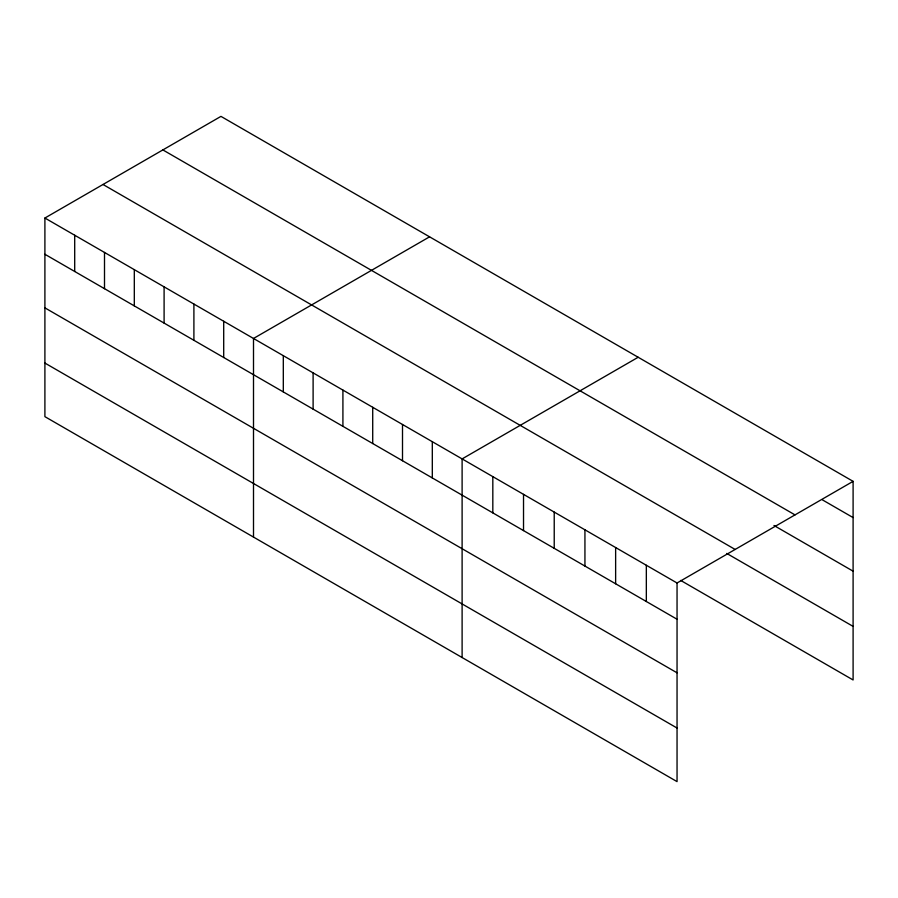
<?xml version="1.0" encoding="UTF-8"?>
<svg xmlns="http://www.w3.org/2000/svg" width="898" height="898" viewBox="0 0 898 898"><rect width="100%" height="100%" fill="white"/><g stroke="black" fill="none" stroke-linecap="round" stroke-linejoin="round"><path stroke-width="1.35" d="M44.9 218.034L677.047 582.993L677.047 781.619L44.9 416.65L44.9 218.034L220.953 116.381L853.1 481.35L853.1 679.966L680.684 580.422M429.57 236.825L253.505 338.467L253.505 537.094M638.175 357.258L462.111 458.9L462.111 657.527M677.047 582.993L853.1 481.35M822.4 499.86L853.1 517.585M162.864 149.921L794.999 514.891M773.975 525.487L853.1 571.173M103.001 184.483L735.136 549.453M726.74 553.426L853.1 626.389M44.9 254.269L677.047 619.238M44.9 307.857L677.047 672.815M44.9 363.061L677.047 728.031M646.336 565.269L646.336 601.503M615.635 547.544L615.635 583.779M584.935 529.809L584.935 566.054M554.223 512.085L554.223 548.33M523.523 494.36L523.523 530.595M492.822 476.636L492.822 512.87M432.308 441.704L432.308 477.938M402.506 424.496L402.506 460.73M372.715 407.288L372.715 443.533M342.913 390.08L342.913 426.326M313.11 372.883L313.11 409.118M283.308 355.675L283.308 391.91M223.703 321.26L223.703 357.505M193.901 304.052L193.901 340.297M164.098 286.855L164.098 323.089M134.307 269.647L134.307 305.881M104.505 252.439L104.505 288.685M74.702 235.231L74.702 271.477"/></g></svg>
